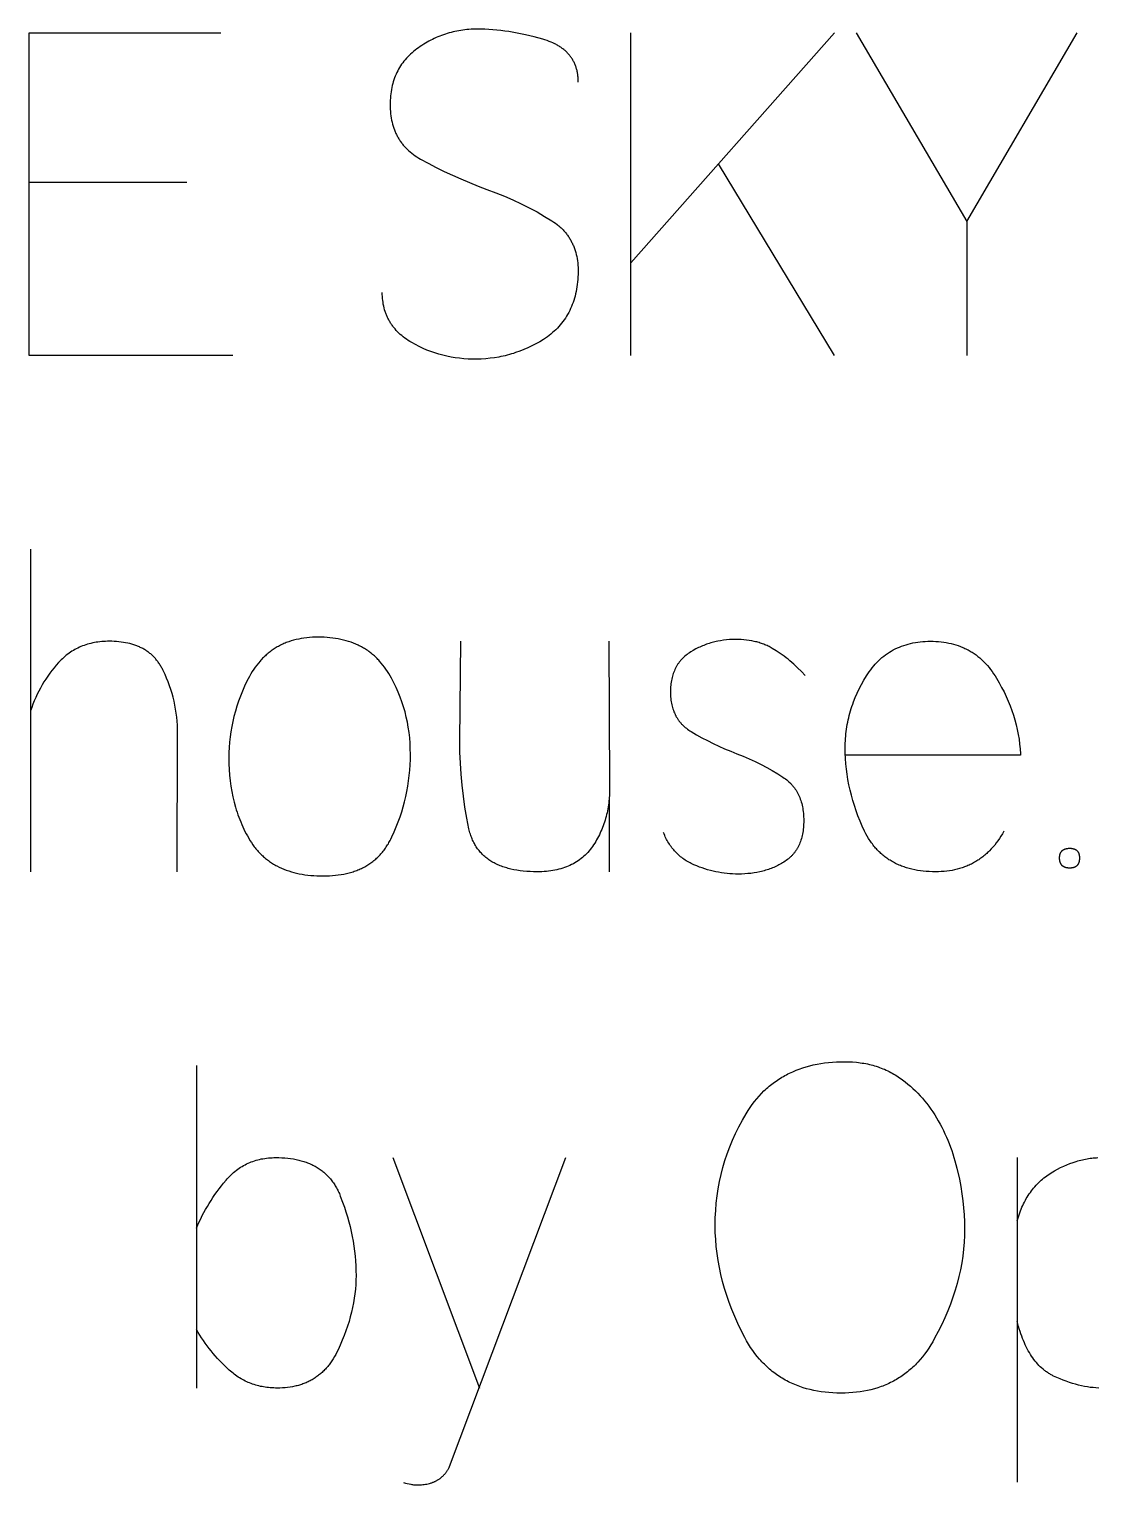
# Model space of a CAD drawing. Header units: millimetres. Extents: x -1220 to 1220, y -1270 to 3400.
# Drawn here: x -447.4 to -202.3, y 3066.5 to 3400.4 of the extents above; entities that cross this region are included whole.
import ezdxf

# ---------------------------------------------------------------- set-up
doc = ezdxf.new("R2010")
doc.units = ezdxf.units.MM
doc.layers.add('TC', color=220, linetype='CONTINUOUS', true_color=0xff00bb)

msp = doc.modelspace()

# ---------------------------------------------------------------- linework, layer by layer
at = {"layer": 'TC'}
for points in [[(-400.66, 3325.54), (-447.38, 3325.54), (-447.38, 3399.54), (-403.41, 3399.54)], [(-321.48, 3388.23), (-321.48, 3388.69), (-321.49, 3388.92), (-321.51, 3389.15), (-321.53, 3389.37), (-321.55, 3389.59), (-321.57, 3389.81), (-321.6, 3390.03), (-321.64, 3390.24), (-321.68, 3390.45), (-321.72, 3390.66), (-321.76, 3390.86), (-321.81, 3391.07), (-321.87, 3391.27), (-321.92, 3391.46), (-321.99, 3391.66), (-322.05, 3391.85), (-322.12, 3392.04), (-322.19, 3392.23), (-322.27, 3392.42), (-322.35, 3392.6), (-322.44, 3392.78), (-322.53, 3392.96), (-322.62, 3393.13), (-322.72, 3393.3), (-322.82, 3393.47), (-322.93, 3393.64), (-323.03, 3393.81), (-323.15, 3393.97), (-323.27, 3394.13), (-323.39, 3394.29), (-323.51, 3394.44), (-323.64, 3394.59), (-323.77, 3394.74), (-323.91, 3394.89), (-324.05, 3395.04), (-324.2, 3395.18), (-324.35, 3395.32), (-324.5, 3395.45), (-324.66, 3395.59), (-324.82, 3395.72), (-324.98, 3395.85), (-325.15, 3395.98), (-325.32, 3396.1), (-325.5, 3396.22), (-325.68, 3396.34), (-325.87, 3396.46), (-326.06, 3396.58), (-326.25, 3396.69), (-326.45, 3396.8), (-326.65, 3396.9), (-326.85, 3397.01), (-327.27, 3397.21), (-327.71, 3397.4), (-328.16, 3397.58), (-328.63, 3397.75), (-329.12, 3397.91), (-329.62, 3398.06), (-331.61, 3398.61), (-333.57, 3399.08), (-335.49, 3399.48), (-337.39, 3399.81), (-338.32, 3399.94), (-339.25, 3400.06), (-340.16, 3400.16), (-341.07, 3400.24), (-341.97, 3400.31), (-342.87, 3400.35), (-343.75, 3400.38), (-344.63, 3400.39), (-345.11, 3400.38), (-345.59, 3400.37), (-346.06, 3400.35), (-346.53, 3400.32), (-347, 3400.28), (-347.47, 3400.23), (-347.93, 3400.17), (-348.39, 3400.1), (-348.84, 3400.03), (-349.3, 3399.94), (-349.75, 3399.85), (-350.19, 3399.75), (-350.64, 3399.64), (-351.08, 3399.52), (-351.51, 3399.39), (-351.95, 3399.25), (-352.38, 3399.1), (-352.81, 3398.95), (-353.23, 3398.78), (-353.66, 3398.61), (-354.07, 3398.43), (-354.49, 3398.24), (-354.9, 3398.04), (-355.31, 3397.83), (-355.72, 3397.61), (-356.12, 3397.39), (-356.52, 3397.15), (-356.92, 3396.91), (-357.31, 3396.65), (-357.7, 3396.39), (-358.09, 3396.12), (-358.48, 3395.84), (-358.85, 3395.56), (-359.22, 3395.27), (-359.57, 3394.97), (-359.91, 3394.67), (-360.24, 3394.36), (-360.56, 3394.04), (-360.87, 3393.71), (-361.16, 3393.38), (-361.44, 3393.03), (-361.71, 3392.68), (-361.97, 3392.33), (-362.21, 3391.96), (-362.45, 3391.59), (-362.67, 3391.21), (-362.88, 3390.82), (-363.08, 3390.42), (-363.26, 3390.02), (-363.43, 3389.61), (-363.6, 3389.19), (-363.75, 3388.76), (-363.88, 3388.33), (-364.01, 3387.89), (-364.12, 3387.44), (-364.22, 3386.98), (-364.31, 3386.52), (-364.39, 3386.04), (-364.46, 3385.56), (-364.51, 3385.08), (-364.55, 3384.58), (-364.58, 3384.08), (-364.6, 3383.57), (-364.61, 3383.05), (-364.6, 3382.52), (-364.58, 3382), (-364.55, 3381.49), (-364.5, 3380.98), (-364.44, 3380.49), (-364.36, 3380), (-364.27, 3379.53), (-364.17, 3379.06), (-364.06, 3378.6), (-363.93, 3378.15), (-363.78, 3377.71), (-363.63, 3377.28), (-363.54, 3377.07), (-363.46, 3376.86), (-363.37, 3376.65), (-363.27, 3376.45), (-363.18, 3376.25), (-363.08, 3376.04), (-362.97, 3375.85), (-362.86, 3375.65), (-362.75, 3375.46), (-362.64, 3375.26), (-362.52, 3375.08), (-362.4, 3374.89), (-362.28, 3374.7), (-362.15, 3374.52), (-362.02, 3374.34), (-361.88, 3374.16), (-361.74, 3373.99), (-361.6, 3373.81), (-361.46, 3373.64), (-361.31, 3373.47), (-361.16, 3373.31), (-361, 3373.14), (-360.85, 3372.98), (-360.68, 3372.82), (-360.35, 3372.51), (-360, 3372.21), (-359.64, 3371.91), (-359.27, 3371.63), (-358.88, 3371.35), (-358.48, 3371.08), (-358.06, 3370.82), (-357.63, 3370.58), (-355.87, 3369.61), (-354.06, 3368.67), (-352.22, 3367.76), (-350.34, 3366.88), (-348.41, 3366.02), (-346.45, 3365.18), (-344.45, 3364.38), (-342.41, 3363.6), (-340.37, 3362.84), (-338.38, 3362.04), (-336.45, 3361.2), (-334.56, 3360.32), (-332.72, 3359.4), (-330.93, 3358.45), (-329.19, 3357.45), (-327.5, 3356.41), (-327.09, 3356.14), (-326.7, 3355.86), (-326.32, 3355.57), (-326.13, 3355.43), (-325.95, 3355.28), (-325.78, 3355.12), (-325.6, 3354.97), (-325.43, 3354.81), (-325.27, 3354.65), (-325.1, 3354.49), (-324.94, 3354.32), (-324.79, 3354.16), (-324.63, 3353.99), (-324.49, 3353.81), (-324.34, 3353.64), (-324.2, 3353.46), (-324.06, 3353.28), (-323.93, 3353.1), (-323.8, 3352.92), (-323.67, 3352.73), (-323.55, 3352.54), (-323.43, 3352.35), (-323.31, 3352.15), (-323.2, 3351.96), (-323.09, 3351.76), (-322.99, 3351.56), (-322.88, 3351.35), (-322.79, 3351.15), (-322.69, 3350.94), (-322.6, 3350.73), (-322.51, 3350.52), (-322.43, 3350.3), (-322.35, 3350.08), (-322.28, 3349.86), (-322.2, 3349.64), (-322.13, 3349.41), (-322.07, 3349.18), (-321.95, 3348.72), (-321.84, 3348.25), (-321.75, 3347.76), (-321.67, 3347.27), (-321.61, 3346.77), (-321.57, 3346.26), (-321.53, 3345.74), (-321.51, 3345.21), (-321.51, 3344.67), (-321.52, 3344.11), (-321.54, 3343.55), (-321.58, 3342.98), (-321.63, 3342.41), (-321.7, 3341.85), (-321.78, 3341.3), (-321.87, 3340.76), (-321.97, 3340.22), (-322.08, 3339.7), (-322.21, 3339.18), (-322.35, 3338.68), (-322.5, 3338.18), (-322.66, 3337.69), (-322.84, 3337.21), (-323.03, 3336.74), (-323.23, 3336.28), (-323.44, 3335.83), (-323.67, 3335.38), (-323.91, 3334.95), (-324.16, 3334.53), (-324.42, 3334.11), (-324.7, 3333.7), (-324.99, 3333.31), (-325.29, 3332.92), (-325.6, 3332.54), (-325.92, 3332.17), (-326.26, 3331.81), (-326.61, 3331.45), (-326.97, 3331.11), (-327.35, 3330.78), (-327.73, 3330.45), (-328.13, 3330.13), (-328.54, 3329.83), (-328.97, 3329.53), (-329.41, 3329.24), (-330.3, 3328.7), (-331.19, 3328.2), (-332.1, 3327.73), (-333.02, 3327.29), (-333.95, 3326.89), (-334.88, 3326.52), (-335.83, 3326.19), (-336.3, 3326.03), (-336.78, 3325.89), (-337.26, 3325.75), (-337.74, 3325.62), (-338.23, 3325.5), (-338.71, 3325.38), (-339.2, 3325.28), (-339.69, 3325.19), (-340.68, 3325.02), (-341.68, 3324.89), (-342.69, 3324.79), (-343.71, 3324.73), (-344.73, 3324.7), (-345.75, 3324.7), (-346.75, 3324.73), (-347.74, 3324.8), (-348.72, 3324.89), (-349.69, 3325.02), (-350.65, 3325.18), (-351.59, 3325.37), (-352.53, 3325.59), (-353.46, 3325.85), (-354.37, 3326.13), (-355.28, 3326.45), (-356.17, 3326.8), (-357.05, 3327.18), (-357.93, 3327.59), (-358.79, 3328.03), (-359.64, 3328.5), (-360.06, 3328.75), (-360.46, 3329.01), (-360.85, 3329.27), (-361.23, 3329.54), (-361.59, 3329.81), (-361.94, 3330.1), (-362.28, 3330.39), (-362.6, 3330.69), (-362.91, 3330.99), (-363.21, 3331.31), (-363.49, 3331.63), (-363.76, 3331.96), (-363.89, 3332.12), (-364.02, 3332.29), (-364.14, 3332.46), (-364.26, 3332.63), (-364.38, 3332.81), (-364.5, 3332.98), (-364.61, 3333.16), (-364.71, 3333.34), (-364.82, 3333.52), (-364.92, 3333.7), (-365.02, 3333.89), (-365.11, 3334.07), (-365.2, 3334.26), (-365.29, 3334.45), (-365.37, 3334.64), (-365.45, 3334.84), (-365.53, 3335.03), (-365.61, 3335.23), (-365.68, 3335.43), (-365.74, 3335.63), (-365.87, 3336.04), (-365.98, 3336.45), (-366.08, 3336.87), (-366.17, 3337.3), (-366.24, 3337.74), (-366.3, 3338.18), (-366.35, 3338.63), (-366.38, 3339.09), (-366.4, 3339.55), (-366.41, 3340.02)], [(-309.43, 3346.79), (-262.7, 3399.54)], [(-309.43, 3325.54), (-309.43, 3399.54)], [(-257.73, 3399.54), (-232.36, 3356.3), (-207.09, 3399.54)], [(-262.7, 3325.54), (-289.34, 3369.52)], [(-411.23, 3365.18), (-447.38, 3365.18)], [(-232.36, 3356.3), (-232.36, 3325.54)], [(-447.07, 3281.14), (-447.07, 3207.14)], [(-413.45, 3207.14), (-413.34, 3238.86), (-413.36, 3239.8), (-413.39, 3240.75), (-413.46, 3241.68), (-413.55, 3242.61), (-413.66, 3243.53), (-413.8, 3244.45), (-413.97, 3245.35), (-414.16, 3246.26), (-414.38, 3247.15), (-414.62, 3248.04), (-414.89, 3248.92), (-415.19, 3249.8), (-415.51, 3250.67), (-415.85, 3251.53), (-416.22, 3252.38), (-416.72, 3253.44), (-416.82, 3253.65), (-416.93, 3253.85), (-417.04, 3254.05), (-417.15, 3254.25), (-417.27, 3254.44), (-417.39, 3254.63), (-417.51, 3254.82), (-417.63, 3255), (-417.76, 3255.18), (-417.89, 3255.36), (-418.02, 3255.53), (-418.16, 3255.7), (-418.3, 3255.87), (-418.44, 3256.03), (-418.58, 3256.19), (-418.73, 3256.35), (-418.88, 3256.5), (-419.03, 3256.65), (-419.19, 3256.8), (-419.35, 3256.94), (-419.51, 3257.09), (-419.68, 3257.22), (-419.85, 3257.36), (-420.02, 3257.49), (-420.19, 3257.61), (-420.37, 3257.74), (-420.55, 3257.86), (-420.73, 3257.98), (-420.92, 3258.09), (-421.11, 3258.2), (-421.3, 3258.31), (-421.49, 3258.41), (-421.69, 3258.51), (-421.89, 3258.61), (-422.09, 3258.7), (-422.3, 3258.79), (-422.51, 3258.88), (-422.72, 3258.97), (-422.94, 3259.05), (-423.16, 3259.13), (-423.38, 3259.2), (-423.83, 3259.34), (-424.29, 3259.46), (-424.77, 3259.58), (-425.25, 3259.68), (-425.75, 3259.76), (-426.26, 3259.83), (-426.78, 3259.89), (-427.32, 3259.94), (-427.86, 3259.97), (-428.42, 3259.99), (-428.99, 3260), (-429.43, 3259.99), (-429.88, 3259.98), (-430.31, 3259.96), (-430.74, 3259.92), (-431.17, 3259.88), (-431.59, 3259.83), (-432, 3259.77), (-432.41, 3259.69), (-432.81, 3259.61), (-433.21, 3259.52), (-433.61, 3259.42), (-433.99, 3259.32), (-434.38, 3259.2), (-434.75, 3259.07), (-435.12, 3258.93), (-435.49, 3258.78), (-435.85, 3258.63), (-436.21, 3258.46), (-436.56, 3258.28), (-436.9, 3258.1), (-437.24, 3257.9), (-437.57, 3257.7), (-437.9, 3257.49), (-438.22, 3257.26), (-438.54, 3257.03), (-438.86, 3256.79), (-439.16, 3256.54), (-439.46, 3256.28), (-439.76, 3256.01), (-440.05, 3255.72), (-440.34, 3255.44), (-440.62, 3255.14), (-441.15, 3254.54), (-441.67, 3253.92), (-442.16, 3253.3), (-442.65, 3252.66), (-443.11, 3252.01), (-443.56, 3251.35), (-443.98, 3250.67), (-444.4, 3249.98), (-444.79, 3249.28), (-445.17, 3248.57), (-445.53, 3247.85), (-445.87, 3247.11), (-446.19, 3246.36), (-446.5, 3245.6), (-446.79, 3244.82), (-447.07, 3244.04)], [(-314.5, 3260), (-314.29, 3226.8), (-314.29, 3225.82), (-314.33, 3224.85), (-314.39, 3223.9), (-314.44, 3223.43), (-314.49, 3222.97), (-314.55, 3222.5), (-314.62, 3222.05), (-314.7, 3221.59), (-314.79, 3221.14), (-314.88, 3220.69), (-314.98, 3220.25), (-315.09, 3219.81), (-315.21, 3219.38), (-315.34, 3218.95), (-315.47, 3218.52), (-315.62, 3218.1), (-315.77, 3217.68), (-315.92, 3217.26), (-316.09, 3216.85), (-316.27, 3216.44), (-316.45, 3216.04), (-316.64, 3215.64), (-316.84, 3215.25), (-317.04, 3214.86), (-317.26, 3214.47), (-317.48, 3214.08), (-317.71, 3213.7), (-317.95, 3213.33), (-318.2, 3212.96), (-318.46, 3212.6), (-318.72, 3212.25), (-318.99, 3211.92), (-319.28, 3211.59), (-319.57, 3211.28), (-319.87, 3210.98), (-320.18, 3210.69), (-320.5, 3210.41), (-320.83, 3210.15), (-321.16, 3209.89), (-321.51, 3209.65), (-321.87, 3209.41), (-322.23, 3209.19), (-322.6, 3208.98), (-322.99, 3208.78), (-323.38, 3208.6), (-323.78, 3208.42), (-324.19, 3208.25), (-324.61, 3208.1), (-325.04, 3207.96), (-325.48, 3207.83), (-325.92, 3207.71), (-326.38, 3207.6), (-326.84, 3207.51), (-327.32, 3207.42), (-327.8, 3207.35), (-328.29, 3207.28), (-328.79, 3207.23), (-329.3, 3207.19), (-329.82, 3207.16), (-330.35, 3207.15), (-330.89, 3207.14), (-331.71, 3207.15), (-332.52, 3207.18), (-333.3, 3207.23), (-334.07, 3207.3), (-334.81, 3207.38), (-335.53, 3207.49), (-336.22, 3207.61), (-336.9, 3207.76), (-337.23, 3207.84), (-337.55, 3207.92), (-337.87, 3208.01), (-338.18, 3208.1), (-338.49, 3208.2), (-338.79, 3208.3), (-339.09, 3208.41), (-339.38, 3208.52), (-339.66, 3208.64), (-339.94, 3208.76), (-340.22, 3208.89), (-340.49, 3209.02), (-340.75, 3209.16), (-341.01, 3209.3), (-341.26, 3209.45), (-341.51, 3209.6), (-341.75, 3209.76), (-341.99, 3209.92), (-342.22, 3210.08), (-342.44, 3210.25), (-342.66, 3210.43), (-342.88, 3210.61), (-343.09, 3210.79), (-343.29, 3210.98), (-343.49, 3211.18), (-343.68, 3211.38), (-343.87, 3211.58), (-344.05, 3211.79), (-344.23, 3212), (-344.4, 3212.22), (-344.56, 3212.44), (-344.72, 3212.67), (-344.87, 3212.9), (-345.02, 3213.14), (-345.17, 3213.38), (-345.3, 3213.63), (-345.44, 3213.88), (-345.56, 3214.14), (-345.69, 3214.4), (-345.8, 3214.67), (-345.91, 3214.94), (-346.02, 3215.22), (-346.12, 3215.5), (-346.21, 3215.78), (-346.3, 3216.07), (-346.38, 3216.37), (-346.46, 3216.67), (-346.53, 3216.97), (-347.03, 3219.46), (-347.46, 3221.96), (-347.82, 3224.47), (-348.12, 3226.99), (-348.35, 3229.52), (-348.51, 3232.06), (-348.61, 3234.61), (-348.65, 3237.16), (-348.43, 3260)], [(-269.47, 3252.18), (-270.32, 3253.08), (-271.18, 3253.93), (-272.05, 3254.74), (-272.49, 3255.13), (-272.93, 3255.51), (-273.37, 3255.87), (-273.82, 3256.22), (-274.27, 3256.56), (-274.72, 3256.89), (-275.17, 3257.21), (-275.63, 3257.52), (-276.09, 3257.81), (-277, 3258.38), (-277.24, 3258.51), (-277.47, 3258.64), (-277.71, 3258.77), (-277.96, 3258.89), (-278.2, 3259), (-278.45, 3259.11), (-278.7, 3259.22), (-278.96, 3259.32), (-279.22, 3259.42), (-279.48, 3259.51), (-279.75, 3259.6), (-280.02, 3259.69), (-280.29, 3259.77), (-280.57, 3259.84), (-280.84, 3259.91), (-281.13, 3259.98), (-281.7, 3260.09), (-282.29, 3260.19), (-282.89, 3260.28), (-283.51, 3260.34), (-284.13, 3260.39), (-284.77, 3260.41), (-285.43, 3260.42), (-286.12, 3260.41), (-286.81, 3260.38), (-287.5, 3260.32), (-288.17, 3260.24), (-288.84, 3260.14), (-289.5, 3260.02), (-289.82, 3259.95), (-290.15, 3259.88), (-290.47, 3259.79), (-290.79, 3259.71), (-291.11, 3259.62), (-291.43, 3259.52), (-291.75, 3259.42), (-292.06, 3259.31), (-292.37, 3259.19), (-292.68, 3259.07), (-292.99, 3258.95), (-293.3, 3258.82), (-293.6, 3258.68), (-293.9, 3258.54), (-294.5, 3258.24), (-295.1, 3257.91), (-295.68, 3257.57), (-295.97, 3257.39), (-296.25, 3257.2), (-296.51, 3257), (-296.77, 3256.8), (-297.02, 3256.59), (-297.26, 3256.37), (-297.49, 3256.15), (-297.61, 3256.04), (-297.72, 3255.92), (-297.83, 3255.8), (-297.93, 3255.69), (-298.03, 3255.57), (-298.14, 3255.44), (-298.23, 3255.32), (-298.33, 3255.19), (-298.42, 3255.07), (-298.52, 3254.94), (-298.61, 3254.81), (-298.69, 3254.67), (-298.78, 3254.54), (-298.86, 3254.4), (-298.94, 3254.26), (-299.02, 3254.12), (-299.1, 3253.98), (-299.17, 3253.84), (-299.31, 3253.55), (-299.44, 3253.25), (-299.57, 3252.95), (-299.68, 3252.64), (-299.78, 3252.32), (-299.88, 3251.99), (-299.97, 3251.66), (-300.04, 3251.32), (-300.11, 3250.98), (-300.17, 3250.63), (-300.22, 3250.27), (-300.26, 3249.9), (-300.29, 3249.53), (-300.32, 3249.15), (-300.33, 3248.76), (-300.33, 3248.37), (-300.33, 3247.98), (-300.32, 3247.6), (-300.29, 3247.23), (-300.26, 3246.86), (-300.22, 3246.5), (-300.17, 3246.15), (-300.11, 3245.8), (-300.04, 3245.46), (-299.96, 3245.13), (-299.87, 3244.8), (-299.77, 3244.48), (-299.66, 3244.17), (-299.55, 3243.86), (-299.42, 3243.56), (-299.29, 3243.27), (-299.22, 3243.12), (-299.14, 3242.98), (-299.07, 3242.84), (-298.99, 3242.7), (-298.91, 3242.56), (-298.83, 3242.42), (-298.74, 3242.29), (-298.66, 3242.16), (-298.57, 3242.02), (-298.48, 3241.9), (-298.38, 3241.77), (-298.29, 3241.64), (-298.19, 3241.52), (-298.09, 3241.39), (-297.98, 3241.27), (-297.88, 3241.15), (-297.77, 3241.03), (-297.66, 3240.92), (-297.43, 3240.69), (-297.19, 3240.47), (-296.95, 3240.25), (-296.69, 3240.05), (-296.43, 3239.84), (-296.15, 3239.65), (-295.87, 3239.46), (-295.58, 3239.28), (-294.37, 3238.58), (-293.14, 3237.89), (-291.88, 3237.23), (-290.58, 3236.58), (-289.26, 3235.96), (-287.91, 3235.35), (-286.52, 3234.77), (-285.11, 3234.2), (-283.67, 3233.63), (-282.27, 3233.04), (-280.9, 3232.41), (-279.56, 3231.75), (-278.26, 3231.06), (-276.98, 3230.34), (-275.75, 3229.59), (-274.54, 3228.81), (-274.25, 3228.62), (-273.96, 3228.42), (-273.69, 3228.2), (-273.42, 3227.99), (-273.17, 3227.76), (-272.92, 3227.53), (-272.8, 3227.41), (-272.69, 3227.29), (-272.57, 3227.17), (-272.46, 3227.04), (-272.35, 3226.92), (-272.24, 3226.79), (-272.13, 3226.66), (-272.03, 3226.53), (-271.93, 3226.39), (-271.83, 3226.26), (-271.73, 3226.12), (-271.64, 3225.98), (-271.55, 3225.84), (-271.46, 3225.69), (-271.29, 3225.4), (-271.13, 3225.1), (-270.97, 3224.8), (-270.83, 3224.48), (-270.69, 3224.16), (-270.57, 3223.83), (-270.45, 3223.49), (-270.34, 3223.15), (-270.25, 3222.8), (-270.16, 3222.44), (-270.08, 3222.07), (-270.01, 3221.7), (-269.95, 3221.32), (-269.9, 3220.93), (-269.86, 3220.53), (-269.82, 3220.13), (-269.8, 3219.72), (-269.79, 3219.3), (-269.78, 3218.88), (-269.79, 3218.46), (-269.8, 3218.06), (-269.82, 3217.66), (-269.85, 3217.27), (-269.89, 3216.89), (-269.94, 3216.51), (-270, 3216.14), (-270.07, 3215.78), (-270.14, 3215.43), (-270.23, 3215.09), (-270.32, 3214.75), (-270.42, 3214.42), (-270.53, 3214.09), (-270.65, 3213.78), (-270.78, 3213.47), (-270.92, 3213.17), (-271.07, 3212.87), (-271.22, 3212.59), (-271.3, 3212.45), (-271.39, 3212.31), (-271.47, 3212.17), (-271.56, 3212.04), (-271.65, 3211.9), (-271.74, 3211.77), (-271.83, 3211.64), (-271.93, 3211.52), (-272.03, 3211.39), (-272.13, 3211.27), (-272.23, 3211.15), (-272.34, 3211.03), (-272.45, 3210.91), (-272.56, 3210.79), (-272.67, 3210.68), (-272.78, 3210.57), (-272.9, 3210.46), (-273.02, 3210.35), (-273.14, 3210.24), (-273.26, 3210.13), (-273.39, 3210.03), (-273.52, 3209.93), (-273.78, 3209.73), (-274.05, 3209.54), (-274.33, 3209.36), (-274.61, 3209.19), (-274.89, 3209.03), (-275.17, 3208.87), (-275.46, 3208.72), (-275.75, 3208.57), (-276.05, 3208.43), (-276.35, 3208.29), (-276.65, 3208.16), (-276.95, 3208.03), (-277.26, 3207.91), (-277.57, 3207.8), (-277.88, 3207.69), (-278.2, 3207.58), (-278.52, 3207.48), (-278.84, 3207.39), (-279.16, 3207.3), (-279.49, 3207.22), (-279.82, 3207.14), (-280.5, 3207), (-281.18, 3206.88), (-281.88, 3206.78), (-282.59, 3206.71), (-283.31, 3206.66), (-284.05, 3206.62), (-284.79, 3206.61), (-285.44, 3206.62), (-286.09, 3206.65), (-286.73, 3206.69), (-287.37, 3206.75), (-288.01, 3206.82), (-288.65, 3206.91), (-289.29, 3207.02), (-289.92, 3207.14), (-290.55, 3207.28), (-291.19, 3207.44), (-291.82, 3207.61), (-292.44, 3207.8), (-293.07, 3208.01), (-293.7, 3208.23), (-294.32, 3208.47), (-294.94, 3208.73), (-295.25, 3208.87), (-295.55, 3209.02), (-295.85, 3209.17), (-296.14, 3209.33), (-296.42, 3209.49), (-296.7, 3209.66), (-296.97, 3209.84), (-297.24, 3210.02), (-297.5, 3210.21), (-297.76, 3210.4), (-298.01, 3210.6), (-298.25, 3210.81), (-298.49, 3211.02), (-298.72, 3211.24), (-298.95, 3211.46), (-299.17, 3211.69), (-299.39, 3211.92), (-299.6, 3212.16), (-299.8, 3212.41), (-300, 3212.66), (-300.19, 3212.92), (-300.38, 3213.18), (-300.56, 3213.45), (-300.73, 3213.72), (-300.9, 3214), (-301.06, 3214.29), (-301.22, 3214.58), (-301.37, 3214.88), (-301.52, 3215.18), (-301.66, 3215.49), (-301.79, 3215.81), (-301.92, 3216.13)], [(-223.9, 3216.44), (-224.22, 3215.87), (-224.56, 3215.32), (-224.9, 3214.78), (-225.26, 3214.26), (-225.62, 3213.76), (-226, 3213.28), (-226.39, 3212.82), (-226.78, 3212.37), (-227.19, 3211.95), (-227.4, 3211.74), (-227.61, 3211.54), (-227.82, 3211.34), (-228.04, 3211.15), (-228.26, 3210.96), (-228.48, 3210.78), (-228.71, 3210.6), (-228.93, 3210.42), (-229.16, 3210.25), (-229.39, 3210.09), (-229.63, 3209.92), (-229.87, 3209.77), (-230.11, 3209.62), (-230.35, 3209.47), (-230.6, 3209.32), (-230.85, 3209.19), (-231.1, 3209.05), (-231.35, 3208.92), (-231.61, 3208.8), (-231.87, 3208.68), (-232.13, 3208.56), (-232.39, 3208.45), (-232.66, 3208.34), (-232.93, 3208.24), (-233.2, 3208.14), (-233.48, 3208.05), (-233.76, 3207.96), (-234.04, 3207.88), (-234.61, 3207.72), (-235.19, 3207.59), (-235.78, 3207.47), (-236.38, 3207.37), (-236.99, 3207.29), (-237.61, 3207.22), (-238.25, 3207.18), (-238.89, 3207.15), (-239.55, 3207.14), (-240.27, 3207.15), (-240.99, 3207.18), (-241.69, 3207.22), (-242.37, 3207.29), (-243.04, 3207.37), (-243.7, 3207.47), (-244.34, 3207.59), (-244.97, 3207.72), (-245.58, 3207.88), (-246.18, 3208.05), (-246.47, 3208.14), (-246.77, 3208.24), (-247.05, 3208.34), (-247.34, 3208.45), (-247.62, 3208.56), (-247.9, 3208.68), (-248.17, 3208.8), (-248.44, 3208.92), (-248.71, 3209.05), (-248.97, 3209.19), (-249.23, 3209.32), (-249.49, 3209.47), (-249.74, 3209.62), (-249.99, 3209.77), (-250.23, 3209.92), (-250.47, 3210.09), (-250.71, 3210.25), (-250.95, 3210.42), (-251.18, 3210.6), (-251.41, 3210.78), (-251.63, 3210.96), (-251.85, 3211.15), (-252.07, 3211.34), (-252.29, 3211.54), (-252.5, 3211.74), (-252.7, 3211.95), (-252.91, 3212.16), (-253.11, 3212.37), (-253.3, 3212.59), (-253.5, 3212.82), (-253.68, 3213.05), (-253.87, 3213.28), (-254.05, 3213.52), (-254.23, 3213.76), (-254.41, 3214.01), (-254.58, 3214.26), (-254.75, 3214.52), (-254.91, 3214.78), (-255.23, 3215.32), (-255.54, 3215.87), (-255.83, 3216.44), (-256.37, 3217.61), (-256.87, 3218.78), (-257.34, 3219.95), (-257.77, 3221.13), (-258.17, 3222.31), (-258.53, 3223.5), (-258.86, 3224.69), (-259.16, 3225.88), (-259.42, 3227.08), (-259.64, 3228.28), (-259.83, 3229.49), (-259.99, 3230.7), (-260.11, 3231.91), (-260.2, 3233.13), (-260.25, 3234.35), (-260.27, 3235.58), (-260.26, 3236.12), (-260.25, 3236.66), (-260.23, 3237.2), (-260.19, 3237.73), (-260.15, 3238.27), (-260.1, 3238.8), (-260.04, 3239.33), (-259.96, 3239.86), (-259.88, 3240.39), (-259.79, 3240.91), (-259.69, 3241.44), (-259.58, 3241.96), (-259.47, 3242.48), (-259.34, 3243), (-259.2, 3243.52), (-259.05, 3244.04), (-258.9, 3244.55), (-258.73, 3245.06), (-258.55, 3245.57), (-258.37, 3246.08), (-257.97, 3247.1), (-257.53, 3248.11), (-257.06, 3249.11), (-256.55, 3250.1), (-255.99, 3251.09), (-255.41, 3252.07), (-255.09, 3252.56), (-254.77, 3253.03), (-254.43, 3253.49), (-254.09, 3253.93), (-253.74, 3254.35), (-253.37, 3254.76), (-253, 3255.16), (-252.62, 3255.54), (-252.23, 3255.9), (-251.84, 3256.25), (-251.43, 3256.58), (-251.01, 3256.9), (-250.58, 3257.2), (-250.15, 3257.49), (-249.7, 3257.76), (-249.25, 3258.02), (-248.78, 3258.26), (-248.31, 3258.48), (-247.83, 3258.69), (-247.34, 3258.88), (-246.84, 3259.06), (-246.33, 3259.22), (-245.81, 3259.37), (-245.28, 3259.5), (-244.74, 3259.62), (-244.19, 3259.72), (-243.63, 3259.81), (-243.07, 3259.87), (-242.49, 3259.93), (-241.91, 3259.97), (-241.31, 3259.99), (-240.71, 3260), (-240.08, 3259.99), (-239.46, 3259.97), (-238.85, 3259.92), (-238.25, 3259.87), (-237.67, 3259.79), (-237.09, 3259.7), (-236.52, 3259.59), (-235.96, 3259.47), (-235.41, 3259.33), (-234.87, 3259.17), (-234.35, 3259), (-233.83, 3258.81), (-233.32, 3258.6), (-233.07, 3258.49), (-232.82, 3258.38), (-232.58, 3258.26), (-232.33, 3258.14), (-232.09, 3258.01), (-231.86, 3257.88), (-231.62, 3257.75), (-231.39, 3257.61), (-231.16, 3257.47), (-230.93, 3257.32), (-230.71, 3257.17), (-230.49, 3257.02), (-230.27, 3256.86), (-230.05, 3256.7), (-229.83, 3256.53), (-229.62, 3256.36), (-229.41, 3256.18), (-229.21, 3256), (-228.8, 3255.63), (-228.4, 3255.24), (-228.02, 3254.84), (-227.64, 3254.42), (-227.27, 3253.98), (-226.92, 3253.52), (-226.57, 3253.05), (-226.24, 3252.57), (-225.91, 3252.06), (-225.59, 3251.54), (-224.98, 3250.5), (-224.4, 3249.44), (-223.85, 3248.39), (-223.35, 3247.33), (-222.88, 3246.26), (-222.44, 3245.19), (-222.04, 3244.11), (-221.68, 3243.03), (-221.36, 3241.95), (-221.07, 3240.85), (-220.82, 3239.76), (-220.6, 3238.66), (-220.42, 3237.55), (-220.28, 3236.44), (-220.17, 3235.33), (-220.1, 3234.2), (-220.1, 3233.89), (-260.37, 3233.89)], [(-314.39, 3224.16), (-314.39, 3207.14)], [(-409.01, 3162.74), (-409.01, 3088.74)], [(-409.01, 3125.42), (-408.7, 3126.15), (-408.37, 3126.87), (-408.03, 3127.58), (-407.67, 3128.29), (-407.3, 3129), (-406.92, 3129.7), (-406.52, 3130.39), (-406.1, 3131.08), (-405.67, 3131.76), (-405.23, 3132.44), (-404.77, 3133.12), (-404.29, 3133.79), (-403.8, 3134.45), (-403.3, 3135.11), (-402.78, 3135.77), (-402.24, 3136.42), (-401.96, 3136.74), (-401.68, 3137.05), (-401.39, 3137.34), (-401.09, 3137.63), (-400.79, 3137.91), (-400.49, 3138.18), (-400.18, 3138.44), (-399.86, 3138.69), (-399.54, 3138.92), (-399.22, 3139.15), (-398.89, 3139.37), (-398.56, 3139.58), (-398.22, 3139.77), (-397.87, 3139.96), (-397.52, 3140.14), (-397.17, 3140.3), (-396.81, 3140.46), (-396.44, 3140.61), (-396.08, 3140.74), (-395.7, 3140.87), (-395.32, 3140.99), (-394.94, 3141.09), (-394.55, 3141.19), (-394.16, 3141.28), (-393.76, 3141.35), (-393.35, 3141.42), (-392.94, 3141.47), (-392.53, 3141.52), (-392.11, 3141.55), (-391.69, 3141.58), (-391.26, 3141.59), (-390.83, 3141.6), (-390.11, 3141.59), (-389.42, 3141.56), (-388.74, 3141.52), (-388.07, 3141.46), (-387.42, 3141.38), (-386.79, 3141.28), (-386.17, 3141.16), (-385.57, 3141.03), (-385.28, 3140.96), (-384.99, 3140.88), (-384.7, 3140.8), (-384.42, 3140.71), (-384.14, 3140.62), (-383.87, 3140.52), (-383.59, 3140.42), (-383.33, 3140.32), (-383.07, 3140.21), (-382.81, 3140.1), (-382.55, 3139.98), (-382.3, 3139.86), (-382.05, 3139.73), (-381.81, 3139.6), (-381.57, 3139.47), (-381.34, 3139.33), (-381.11, 3139.18), (-380.88, 3139.03), (-380.66, 3138.88), (-380.44, 3138.72), (-380.22, 3138.56), (-380.01, 3138.39), (-379.8, 3138.22), (-379.6, 3138.05), (-379.4, 3137.87), (-379.21, 3137.68), (-379.02, 3137.49), (-378.83, 3137.3), (-378.65, 3137.1), (-378.47, 3136.9), (-378.29, 3136.7), (-378.12, 3136.48), (-377.95, 3136.27), (-377.79, 3136.05), (-377.63, 3135.83), (-377.47, 3135.6), (-377.32, 3135.36), (-377.18, 3135.13), (-377.03, 3134.88), (-376.89, 3134.64), (-376.76, 3134.39), (-376.63, 3134.13), (-376.5, 3133.87), (-376.37, 3133.61), (-376.25, 3133.34), (-376.14, 3133.07), (-376.03, 3132.79), (-375.5, 3131.38), (-375.1, 3130.26), (-374.73, 3129.14), (-374.39, 3128.01), (-374.08, 3126.89), (-373.79, 3125.77), (-373.53, 3124.64), (-373.3, 3123.52), (-373.1, 3122.4), (-372.92, 3121.28), (-372.77, 3120.15), (-372.65, 3119.03), (-372.55, 3117.91), (-372.49, 3116.78), (-372.44, 3115.66), (-372.43, 3114.54), (-372.45, 3113.5), (-372.5, 3112.47), (-372.58, 3111.43), (-372.69, 3110.38), (-372.83, 3109.33), (-373.01, 3108.28), (-373.22, 3107.22), (-373.46, 3106.16), (-373.74, 3105.09), (-374.04, 3104.02), (-374.38, 3102.95), (-374.75, 3101.87), (-375.15, 3100.79), (-375.59, 3099.7), (-376.05, 3098.61), (-376.55, 3097.52), (-376.81, 3096.98), (-377.08, 3096.45), (-377.36, 3095.95), (-377.65, 3095.46), (-377.95, 3094.99), (-378.27, 3094.53), (-378.43, 3094.31), (-378.59, 3094.1), (-378.76, 3093.89), (-378.93, 3093.68), (-379.11, 3093.47), (-379.28, 3093.27), (-379.46, 3093.08), (-379.64, 3092.89), (-379.83, 3092.7), (-380.02, 3092.52), (-380.21, 3092.34), (-380.4, 3092.17), (-380.6, 3092), (-380.79, 3091.83), (-381, 3091.67), (-381.2, 3091.52), (-381.41, 3091.37), (-381.62, 3091.22), (-381.83, 3091.07), (-382.05, 3090.94), (-382.27, 3090.8), (-382.49, 3090.67), (-382.72, 3090.54), (-382.95, 3090.42), (-383.18, 3090.3), (-383.41, 3090.19), (-383.65, 3090.08), (-383.89, 3089.98), (-384.13, 3089.87), (-384.38, 3089.78), (-384.62, 3089.69), (-384.88, 3089.6), (-385.13, 3089.52), (-385.39, 3089.44), (-385.65, 3089.36), (-385.91, 3089.29), (-386.18, 3089.22), (-386.44, 3089.16), (-386.99, 3089.05), (-387.55, 3088.96), (-388.12, 3088.88), (-388.7, 3088.82), (-389.29, 3088.78), (-389.89, 3088.75), (-390.51, 3088.74), (-390.91, 3088.75), (-391.31, 3088.76), (-391.7, 3088.78), (-392.09, 3088.81), (-392.48, 3088.84), (-392.86, 3088.89), (-393.24, 3088.94), (-393.61, 3089), (-393.98, 3089.07), (-394.35, 3089.14), (-394.72, 3089.23), (-395.08, 3089.32), (-395.43, 3089.42), (-395.79, 3089.53), (-396.14, 3089.65), (-396.48, 3089.77), (-396.82, 3089.91), (-397.16, 3090.05), (-397.5, 3090.2), (-397.83, 3090.35), (-398.15, 3090.52), (-398.48, 3090.69), (-398.79, 3090.87), (-399.11, 3091.06), (-399.42, 3091.26), (-399.73, 3091.46), (-400.04, 3091.68), (-400.34, 3091.9), (-400.63, 3092.13), (-400.93, 3092.37), (-401.22, 3092.61), (-401.5, 3092.86), (-402.06, 3093.38), (-402.61, 3093.91), (-403.15, 3094.45), (-403.68, 3094.99), (-404.19, 3095.54), (-404.69, 3096.11), (-405.18, 3096.67), (-405.65, 3097.25), (-406.11, 3097.84), (-406.57, 3098.43), (-407, 3099.03), (-407.43, 3099.64), (-407.84, 3100.26), (-408.24, 3100.89), (-408.63, 3101.52), (-409.01, 3102.17)], [(-363.97, 3141.6), (-344.1, 3088.74)], [(-361.54, 3067.07), (-361.1, 3066.95), (-360.67, 3066.84), (-360.25, 3066.75), (-359.85, 3066.67), (-359.65, 3066.64), (-359.46, 3066.62), (-359.27, 3066.59), (-359.08, 3066.57), (-358.9, 3066.56), (-358.72, 3066.55), (-358.54, 3066.54), (-358.37, 3066.54), (-358.04, 3066.55), (-357.71, 3066.56), (-357.39, 3066.58), (-357.08, 3066.61), (-356.77, 3066.64), (-356.47, 3066.69), (-356.17, 3066.74), (-355.89, 3066.81), (-355.61, 3066.88), (-355.33, 3066.95), (-355.2, 3067), (-355.06, 3067.04), (-354.93, 3067.09), (-354.8, 3067.14), (-354.68, 3067.19), (-354.55, 3067.24), (-354.42, 3067.29), (-354.3, 3067.35), (-354.18, 3067.41), (-354.06, 3067.47), (-353.94, 3067.53), (-353.83, 3067.6), (-353.71, 3067.67), (-353.6, 3067.74), (-353.49, 3067.81), (-353.38, 3067.88), (-353.27, 3067.96), (-353.16, 3068.03), (-353.06, 3068.11), (-352.95, 3068.19), (-352.85, 3068.28), (-352.75, 3068.36), (-352.65, 3068.45), (-352.56, 3068.54), (-352.46, 3068.63), (-352.37, 3068.73), (-352.28, 3068.82), (-352.19, 3068.92), (-352.1, 3069.02), (-352.01, 3069.12), (-351.93, 3069.23), (-351.84, 3069.33), (-351.76, 3069.44), (-351.68, 3069.55), (-351.6, 3069.66), (-351.53, 3069.78), (-351.45, 3069.9), (-351.38, 3070.01), (-351.31, 3070.14), (-351.24, 3070.26), (-351.1, 3070.51), (-350.97, 3070.77), (-324.33, 3141.6)], [(-220.84, 3141.6), (-220.84, 3067.18)], [(-220.84, 3127.12), (-220.7, 3127.58), (-220.56, 3128.04), (-220.41, 3128.49), (-220.25, 3128.93), (-220.09, 3129.36), (-219.92, 3129.79), (-219.74, 3130.21), (-219.55, 3130.62), (-219.36, 3131.02), (-219.16, 3131.41), (-218.96, 3131.8), (-218.75, 3132.18), (-218.53, 3132.55), (-218.3, 3132.91), (-218.06, 3133.27), (-217.82, 3133.62), (-217.58, 3133.96), (-217.32, 3134.29), (-217.06, 3134.61), (-216.79, 3134.93), (-216.51, 3135.24), (-216.23, 3135.54), (-215.94, 3135.83), (-215.64, 3136.11), (-215.34, 3136.39), (-215.03, 3136.66), (-214.71, 3136.92), (-214.38, 3137.18), (-214.05, 3137.42), (-213.71, 3137.66), (-213.37, 3137.89), (-213.01, 3138.11), (-212.3, 3138.53), (-211.59, 3138.93), (-210.87, 3139.3), (-210.16, 3139.64), (-209.45, 3139.95), (-208.73, 3140.24), (-208.02, 3140.5), (-207.31, 3140.73), (-206.95, 3140.83), (-206.59, 3140.93), (-206.23, 3141.02), (-205.88, 3141.11), (-205.52, 3141.19), (-205.16, 3141.26), (-204.81, 3141.32), (-204.45, 3141.38), (-204.09, 3141.43), (-203.74, 3141.48), (-203.38, 3141.51), (-203.02, 3141.54), (-202.67, 3141.57), (-202.31, 3141.59)], [(-202.13, 3088.75), (-202.77, 3088.78), (-203.42, 3088.84), (-204.08, 3088.91), (-204.75, 3089.01), (-205.42, 3089.13), (-206.09, 3089.27), (-206.78, 3089.43), (-207.47, 3089.61), (-208.16, 3089.82), (-208.87, 3090.04), (-209.58, 3090.29), (-210.3, 3090.56), (-211.02, 3090.85), (-211.75, 3091.16), (-212.49, 3091.49), (-212.67, 3091.58), (-212.85, 3091.68), (-213.03, 3091.77), (-213.21, 3091.87), (-213.39, 3091.98), (-213.56, 3092.09), (-213.74, 3092.2), (-213.91, 3092.31), (-214.08, 3092.43), (-214.25, 3092.55), (-214.42, 3092.67), (-214.58, 3092.8), (-214.75, 3092.93), (-214.91, 3093.07), (-215.23, 3093.35), (-215.54, 3093.64), (-215.84, 3093.95), (-216.14, 3094.26), (-216.43, 3094.6), (-216.72, 3094.94), (-217, 3095.3), (-217.27, 3095.68), (-217.53, 3096.06), (-217.79, 3096.46), (-218.04, 3096.88), (-218.29, 3097.3), (-218.52, 3097.74), (-218.75, 3098.2), (-218.98, 3098.66), (-219.19, 3099.14), (-219.4, 3099.64), (-219.61, 3100.14), (-219.8, 3100.66), (-219.99, 3101.2), (-220.17, 3101.75), (-220.35, 3102.31), (-220.52, 3102.88), (-220.84, 3104.07)]]:
    msp.add_lwpolyline(points, dxfattribs=at)
for points in [[(-381.1, 3260.95), (-381.77, 3260.94), (-382.44, 3260.92), (-383.09, 3260.87), (-383.73, 3260.81), (-384.36, 3260.73), (-384.97, 3260.63), (-385.58, 3260.52), (-386.17, 3260.39), (-386.75, 3260.24), (-387.32, 3260.07), (-387.87, 3259.89), (-388.15, 3259.79), (-388.42, 3259.69), (-388.69, 3259.58), (-388.95, 3259.47), (-389.21, 3259.35), (-389.47, 3259.23), (-389.73, 3259.11), (-389.98, 3258.98), (-390.23, 3258.84), (-390.48, 3258.7), (-390.73, 3258.56), (-390.97, 3258.41), (-391.21, 3258.26), (-391.44, 3258.11), (-391.68, 3257.95), (-391.91, 3257.78), (-392.13, 3257.61), (-392.36, 3257.44), (-392.58, 3257.26), (-392.8, 3257.08), (-393.01, 3256.89), (-393.22, 3256.7), (-393.43, 3256.51), (-393.64, 3256.31), (-393.84, 3256.1), (-394.04, 3255.9), (-394.24, 3255.68), (-394.44, 3255.47), (-394.82, 3255.02), (-395.18, 3254.55), (-395.54, 3254.07), (-395.89, 3253.57), (-396.22, 3253.05), (-396.54, 3252.52), (-396.85, 3251.96), (-397.43, 3250.84), (-397.97, 3249.71), (-398.47, 3248.57), (-398.93, 3247.43), (-399.36, 3246.28), (-399.75, 3245.12), (-400.1, 3243.96), (-400.42, 3242.79), (-400.7, 3241.62), (-400.94, 3240.44), (-401.14, 3239.26), (-401.31, 3238.07), (-401.44, 3236.87), (-401.53, 3235.67), (-401.59, 3234.47), (-401.61, 3233.25), (-401.59, 3231.92), (-401.53, 3230.6), (-401.44, 3229.3), (-401.3, 3228.03), (-401.13, 3226.77), (-400.92, 3225.54), (-400.68, 3224.32), (-400.39, 3223.13), (-400.07, 3221.96), (-399.89, 3221.38), (-399.71, 3220.81), (-399.51, 3220.24), (-399.31, 3219.68), (-399.1, 3219.12), (-398.87, 3218.57), (-398.64, 3218.02), (-398.4, 3217.48), (-398.15, 3216.94), (-397.89, 3216.41), (-397.61, 3215.88), (-397.33, 3215.36), (-397.04, 3214.84), (-396.75, 3214.33), (-396.43, 3213.83), (-396.1, 3213.34), (-395.75, 3212.88), (-395.58, 3212.65), (-395.4, 3212.42), (-395.21, 3212.2), (-395.02, 3211.99), (-394.83, 3211.77), (-394.64, 3211.56), (-394.44, 3211.36), (-394.24, 3211.16), (-394.04, 3210.96), (-393.83, 3210.77), (-393.62, 3210.58), (-393.41, 3210.4), (-393.19, 3210.21), (-392.97, 3210.04), (-392.74, 3209.86), (-392.52, 3209.7), (-392.29, 3209.53), (-392.05, 3209.37), (-391.82, 3209.21), (-391.57, 3209.06), (-391.33, 3208.91), (-391.08, 3208.77), (-390.83, 3208.62), (-390.58, 3208.49), (-390.06, 3208.23), (-389.53, 3207.98), (-388.98, 3207.75), (-388.42, 3207.53), (-387.85, 3207.33), (-387.26, 3207.15), (-386.67, 3206.99), (-386.05, 3206.83), (-385.43, 3206.7), (-384.79, 3206.58), (-384.14, 3206.48), (-383.47, 3206.39), (-382.79, 3206.32), (-382.1, 3206.26), (-381.39, 3206.22), (-380.67, 3206.2), (-379.94, 3206.19), (-379.22, 3206.2), (-378.51, 3206.23), (-377.82, 3206.27), (-377.15, 3206.33), (-376.49, 3206.41), (-375.84, 3206.51), (-375.21, 3206.62), (-374.59, 3206.75), (-373.99, 3206.9), (-373.4, 3207.07), (-373.11, 3207.16), (-372.83, 3207.25), (-372.55, 3207.35), (-372.27, 3207.45), (-372, 3207.56), (-371.73, 3207.67), (-371.46, 3207.79), (-371.2, 3207.91), (-370.94, 3208.04), (-370.68, 3208.16), (-370.43, 3208.3), (-370.18, 3208.44), (-369.94, 3208.58), (-369.7, 3208.73), (-369.46, 3208.88), (-369.23, 3209.03), (-369, 3209.19), (-368.77, 3209.36), (-368.55, 3209.53), (-368.33, 3209.7), (-368.12, 3209.88), (-367.91, 3210.06), (-367.7, 3210.25), (-367.5, 3210.44), (-367.29, 3210.63), (-367.1, 3210.83), (-366.91, 3211.04), (-366.72, 3211.24), (-366.53, 3211.46), (-366.35, 3211.67), (-366.17, 3211.9), (-366, 3212.12), (-365.82, 3212.35), (-365.66, 3212.59), (-365.49, 3212.83), (-365.33, 3213.07), (-365.18, 3213.32), (-365.02, 3213.57), (-364.88, 3213.83), (-364.73, 3214.09), (-364.59, 3214.35), (-364.45, 3214.62), (-364.19, 3215.18), (-363.67, 3216.3), (-363.19, 3217.44), (-362.75, 3218.58), (-362.34, 3219.73), (-361.96, 3220.88), (-361.61, 3222.05), (-361.29, 3223.22), (-361.01, 3224.4), (-360.77, 3225.59), (-360.55, 3226.78), (-360.37, 3227.98), (-360.22, 3229.19), (-360.11, 3230.41), (-360.02, 3231.63), (-359.97, 3232.86), (-359.96, 3234.1), (-359.98, 3235.36), (-360.03, 3236.61), (-360.13, 3237.84), (-360.27, 3239.06), (-360.44, 3240.27), (-360.66, 3241.46), (-360.91, 3242.63), (-361.2, 3243.8), (-361.53, 3244.95), (-361.9, 3246.08), (-362.31, 3247.2), (-362.75, 3248.31), (-363.24, 3249.4), (-363.76, 3250.48), (-364.32, 3251.55), (-364.93, 3252.6), (-365.24, 3253.11), (-365.57, 3253.61), (-365.91, 3254.09), (-366.26, 3254.56), (-366.63, 3255), (-367.01, 3255.44), (-367.2, 3255.65), (-367.4, 3255.85), (-367.6, 3256.05), (-367.8, 3256.25), (-368, 3256.45), (-368.21, 3256.64), (-368.43, 3256.82), (-368.64, 3257), (-368.86, 3257.18), (-369.08, 3257.35), (-369.3, 3257.52), (-369.53, 3257.69), (-369.76, 3257.85), (-369.99, 3258.01), (-370.23, 3258.16), (-370.47, 3258.31), (-370.71, 3258.45), (-370.95, 3258.59), (-371.2, 3258.73), (-371.45, 3258.86), (-371.71, 3258.99), (-371.96, 3259.12), (-372.49, 3259.35), (-373.02, 3259.57), (-373.57, 3259.78), (-374.13, 3259.96), (-374.71, 3260.13), (-375.29, 3260.29), (-375.89, 3260.43), (-376.5, 3260.55), (-377.12, 3260.66), (-377.75, 3260.75), (-378.4, 3260.82), (-379.05, 3260.88), (-379.72, 3260.92), (-380.41, 3260.94)], [(-208.79, 3212.53), (-208.65, 3212.53), (-208.52, 3212.52), (-208.45, 3212.52), (-208.39, 3212.51), (-208.33, 3212.51), (-208.27, 3212.5), (-208.2, 3212.49), (-208.15, 3212.48), (-208.09, 3212.47), (-208.03, 3212.46), (-207.98, 3212.44), (-207.92, 3212.43), (-207.87, 3212.41), (-207.81, 3212.39), (-207.76, 3212.38), (-207.71, 3212.36), (-207.66, 3212.34), (-207.61, 3212.32), (-207.57, 3212.29), (-207.52, 3212.27), (-207.48, 3212.25), (-207.43, 3212.22), (-207.39, 3212.19), (-207.35, 3212.17), (-207.31, 3212.14), (-207.27, 3212.11), (-207.23, 3212.08), (-207.19, 3212.05), (-207.16, 3212.01), (-207.12, 3211.98), (-207.09, 3211.94), (-207.05, 3211.91), (-207.02, 3211.87), (-206.99, 3211.83), (-206.96, 3211.79), (-206.93, 3211.75), (-206.9, 3211.71), (-206.88, 3211.67), (-206.85, 3211.62), (-206.83, 3211.58), (-206.8, 3211.53), (-206.78, 3211.48), (-206.76, 3211.44), (-206.74, 3211.39), (-206.72, 3211.34), (-206.7, 3211.28), (-206.69, 3211.23), (-206.67, 3211.18), (-206.66, 3211.12), (-206.64, 3211.07), (-206.63, 3211.01), (-206.62, 3210.95), (-206.61, 3210.89), (-206.6, 3210.83), (-206.59, 3210.77), (-206.58, 3210.71), (-206.58, 3210.65), (-206.57, 3210.58), (-206.57, 3210.45), (-206.57, 3210.31), (-206.57, 3210.17), (-206.57, 3210.03), (-206.58, 3209.9), (-206.59, 3209.83), (-206.6, 3209.77), (-206.61, 3209.71), (-206.62, 3209.64), (-206.63, 3209.58), (-206.64, 3209.52), (-206.66, 3209.46), (-206.67, 3209.41), (-206.69, 3209.35), (-206.7, 3209.3), (-206.72, 3209.24), (-206.74, 3209.19), (-206.76, 3209.14), (-206.78, 3209.09), (-206.8, 3209.04), (-206.83, 3208.99), (-206.85, 3208.94), (-206.88, 3208.9), (-206.9, 3208.85), (-206.93, 3208.81), (-206.96, 3208.76), (-206.99, 3208.72), (-207.02, 3208.68), (-207.05, 3208.64), (-207.09, 3208.61), (-207.12, 3208.57), (-207.16, 3208.53), (-207.19, 3208.5), (-207.23, 3208.46), (-207.27, 3208.43), (-207.31, 3208.4), (-207.35, 3208.37), (-207.39, 3208.34), (-207.43, 3208.31), (-207.48, 3208.29), (-207.52, 3208.26), (-207.57, 3208.24), (-207.61, 3208.21), (-207.66, 3208.19), (-207.71, 3208.17), (-207.76, 3208.15), (-207.81, 3208.13), (-207.87, 3208.12), (-207.92, 3208.1), (-207.98, 3208.08), (-208.03, 3208.07), (-208.09, 3208.06), (-208.15, 3208.04), (-208.2, 3208.03), (-208.27, 3208.02), (-208.33, 3208.02), (-208.39, 3208.01), (-208.45, 3208), (-208.52, 3208), (-208.58, 3207.99), (-208.65, 3207.99), (-208.79, 3207.99), (-208.93, 3207.99), (-209.07, 3208), (-209.13, 3208), (-209.2, 3208.01), (-209.27, 3208.02), (-209.33, 3208.02), (-209.39, 3208.03), (-209.46, 3208.04), (-209.52, 3208.06), (-209.58, 3208.07), (-209.63, 3208.08), (-209.69, 3208.1), (-209.75, 3208.12), (-209.8, 3208.13), (-209.86, 3208.15), (-209.91, 3208.17), (-209.96, 3208.19), (-210.01, 3208.21), (-210.06, 3208.24), (-210.11, 3208.26), (-210.16, 3208.29), (-210.2, 3208.31), (-210.25, 3208.34), (-210.29, 3208.37), (-210.33, 3208.4), (-210.38, 3208.43), (-210.42, 3208.46), (-210.45, 3208.5), (-210.49, 3208.53), (-210.53, 3208.57), (-210.57, 3208.61), (-210.6, 3208.64), (-210.63, 3208.68), (-210.67, 3208.72), (-210.7, 3208.76), (-210.73, 3208.81), (-210.76, 3208.85), (-210.78, 3208.9), (-210.81, 3208.94), (-210.84, 3208.99), (-210.86, 3209.04), (-210.88, 3209.09), (-210.91, 3209.14), (-210.93, 3209.19), (-210.95, 3209.24), (-210.97, 3209.3), (-210.98, 3209.35), (-211, 3209.41), (-211.02, 3209.46), (-211.03, 3209.52), (-211.04, 3209.58), (-211.05, 3209.64), (-211.07, 3209.71), (-211.07, 3209.77), (-211.08, 3209.83), (-211.09, 3209.9), (-211.1, 3209.96), (-211.1, 3210.03), (-211.11, 3210.17), (-211.11, 3210.31), (-211.11, 3210.45), (-211.11, 3210.52), (-211.1, 3210.58), (-211.1, 3210.65), (-211.09, 3210.71), (-211.08, 3210.77), (-211.07, 3210.83), (-211.07, 3210.89), (-211.05, 3210.95), (-211.04, 3211.01), (-211.03, 3211.07), (-211.02, 3211.12), (-211, 3211.18), (-210.98, 3211.23), (-210.97, 3211.28), (-210.95, 3211.34), (-210.93, 3211.39), (-210.91, 3211.44), (-210.88, 3211.48), (-210.86, 3211.53), (-210.84, 3211.58), (-210.81, 3211.62), (-210.78, 3211.67), (-210.76, 3211.71), (-210.73, 3211.75), (-210.7, 3211.79), (-210.67, 3211.83), (-210.63, 3211.87), (-210.6, 3211.91), (-210.57, 3211.94), (-210.53, 3211.98), (-210.49, 3212.01), (-210.45, 3212.05), (-210.42, 3212.08), (-210.38, 3212.11), (-210.33, 3212.14), (-210.29, 3212.17), (-210.25, 3212.19), (-210.2, 3212.22), (-210.16, 3212.25), (-210.11, 3212.27), (-210.06, 3212.29), (-210.01, 3212.32), (-209.96, 3212.34), (-209.91, 3212.36), (-209.86, 3212.38), (-209.8, 3212.39), (-209.75, 3212.41), (-209.69, 3212.43), (-209.63, 3212.44), (-209.58, 3212.46), (-209.52, 3212.47), (-209.46, 3212.48), (-209.39, 3212.49), (-209.33, 3212.5), (-209.27, 3212.51), (-209.2, 3212.51), (-209.07, 3212.52), (-208.93, 3212.53)], [(-260.37, 3163.59), (-259.46, 3163.57), (-258.56, 3163.53), (-257.68, 3163.46), (-257.24, 3163.41), (-256.81, 3163.36), (-256.39, 3163.29), (-255.97, 3163.23), (-255.55, 3163.15), (-255.14, 3163.07), (-254.73, 3162.98), (-254.32, 3162.88), (-253.92, 3162.77), (-253.53, 3162.66), (-253.14, 3162.54), (-252.75, 3162.42), (-252.37, 3162.28), (-251.99, 3162.14), (-251.62, 3161.99), (-251.25, 3161.84), (-250.88, 3161.68), (-250.52, 3161.51), (-250.17, 3161.33), (-249.81, 3161.14), (-249.47, 3160.95), (-249.12, 3160.75), (-248.78, 3160.55), (-248.45, 3160.34), (-248.12, 3160.12), (-247.15, 3159.43), (-246.53, 3158.96), (-245.92, 3158.47), (-245.32, 3157.96), (-244.74, 3157.44), (-244.18, 3156.91), (-243.63, 3156.36), (-243.09, 3155.79), (-242.57, 3155.21), (-242.06, 3154.61), (-241.57, 3154), (-241.09, 3153.37), (-240.63, 3152.72), (-240.19, 3152.06), (-239.75, 3151.38), (-238.92, 3149.99), (-238.52, 3149.27), (-238.14, 3148.55), (-237.76, 3147.82), (-237.41, 3147.07), (-237.07, 3146.32), (-236.74, 3145.57), (-236.43, 3144.8), (-236.13, 3144.02), (-235.85, 3143.23), (-235.58, 3142.44), (-235.33, 3141.63), (-235.1, 3140.82), (-234.87, 3139.99), (-234.67, 3139.16), (-234.1, 3136.64), (-233.78, 3134.97), (-233.51, 3133.32), (-233.28, 3131.69), (-233.11, 3130.07), (-232.99, 3128.47), (-232.91, 3126.89), (-232.89, 3125.32), (-232.92, 3123.75), (-233, 3122.17), (-233.13, 3120.6), (-233.32, 3119.03), (-233.56, 3117.46), (-233.85, 3115.88), (-234.2, 3114.31), (-234.61, 3112.74), (-235.06, 3111.17), (-235.57, 3109.59), (-236.14, 3108.02), (-236.75, 3106.45), (-237.42, 3104.88), (-238.15, 3103.3), (-238.93, 3101.73), (-239.76, 3100.16), (-240.19, 3099.38), (-240.64, 3098.64), (-241.1, 3097.91), (-241.57, 3097.21), (-242.07, 3096.53), (-242.58, 3095.88), (-243.1, 3095.26), (-243.64, 3094.66), (-243.91, 3094.36), (-244.19, 3094.08), (-244.48, 3093.8), (-244.76, 3093.52), (-245.05, 3093.26), (-245.35, 3093), (-245.65, 3092.74), (-245.95, 3092.49), (-246.26, 3092.25), (-246.57, 3092.01), (-246.88, 3091.78), (-247.2, 3091.56), (-247.52, 3091.34), (-247.84, 3091.13), (-248.17, 3090.92), (-248.51, 3090.72), (-248.84, 3090.53), (-249.19, 3090.34), (-249.53, 3090.16), (-249.88, 3089.99), (-250.23, 3089.82), (-250.59, 3089.66), (-250.95, 3089.5), (-251.31, 3089.35), (-251.68, 3089.2), (-252.05, 3089.07), (-252.43, 3088.93), (-252.81, 3088.81), (-253.58, 3088.57), (-254.37, 3088.37), (-255.17, 3088.18), (-255.99, 3088.02), (-256.82, 3087.89), (-257.67, 3087.78), (-258.53, 3087.69), (-259.41, 3087.63), (-260.31, 3087.59), (-261.22, 3087.58), (-262.16, 3087.59), (-263.09, 3087.63), (-264, 3087.69), (-264.89, 3087.78), (-265.77, 3087.89), (-266.63, 3088.03), (-267.48, 3088.19), (-268.31, 3088.38), (-269.12, 3088.59), (-269.92, 3088.83), (-270.31, 3088.96), (-270.7, 3089.09), (-271.08, 3089.23), (-271.46, 3089.38), (-271.84, 3089.53), (-272.21, 3089.69), (-272.58, 3089.86), (-272.94, 3090.03), (-273.3, 3090.21), (-273.66, 3090.39), (-274.01, 3090.58), (-274.35, 3090.78), (-274.7, 3090.98), (-275.04, 3091.19), (-275.37, 3091.4), (-275.7, 3091.63), (-276.03, 3091.85), (-276.35, 3092.09), (-276.67, 3092.33), (-276.99, 3092.58), (-277.3, 3092.83), (-277.6, 3093.09), (-277.91, 3093.35), (-278.2, 3093.62), (-278.5, 3093.9), (-278.79, 3094.19), (-279.07, 3094.48), (-279.36, 3094.77), (-279.63, 3095.08), (-279.91, 3095.39), (-280.44, 3096.02), (-280.96, 3096.69), (-281.47, 3097.37), (-281.95, 3098.08), (-282.42, 3098.82), (-282.88, 3099.58), (-283.31, 3100.37), (-284.13, 3101.97), (-284.9, 3103.57), (-285.61, 3105.17), (-286.27, 3106.77), (-286.88, 3108.38), (-287.44, 3109.98), (-287.94, 3111.58), (-288.39, 3113.19), (-288.78, 3114.79), (-289.13, 3116.4), (-289.42, 3118.01), (-289.66, 3119.62), (-289.84, 3121.23), (-289.97, 3122.84), (-290.05, 3124.45), (-290.08, 3126.06), (-290.05, 3127.77), (-289.97, 3129.46), (-289.83, 3131.15), (-289.64, 3132.81), (-289.39, 3134.46), (-289.08, 3136.1), (-288.72, 3137.72), (-288.31, 3139.33), (-287.84, 3140.92), (-287.31, 3142.49), (-286.73, 3144.06), (-286.1, 3145.6), (-285.4, 3147.13), (-284.66, 3148.65), (-283.85, 3150.15), (-283, 3151.64), (-282.54, 3152.38), (-282.07, 3153.09), (-281.58, 3153.78), (-281.07, 3154.44), (-280.55, 3155.08), (-280.01, 3155.7), (-279.46, 3156.3), (-278.89, 3156.87), (-278.6, 3157.15), (-278.3, 3157.42), (-278, 3157.68), (-277.7, 3157.94), (-277.39, 3158.19), (-277.08, 3158.44), (-276.77, 3158.68), (-276.45, 3158.92), (-276.12, 3159.15), (-275.8, 3159.38), (-275.46, 3159.59), (-275.13, 3159.81), (-274.79, 3160.01), (-274.45, 3160.22), (-274.1, 3160.41), (-273.75, 3160.6), (-273.39, 3160.78), (-273.03, 3160.96), (-272.3, 3161.3), (-271.55, 3161.62), (-270.79, 3161.91), (-270.01, 3162.18), (-269.22, 3162.42), (-268.4, 3162.64), (-267.58, 3162.84), (-266.73, 3163.02), (-265.87, 3163.17), (-265, 3163.3), (-264.1, 3163.4), (-263.2, 3163.48), (-262.27, 3163.54), (-261.33, 3163.58)]]:
    msp.add_lwpolyline(points, close=True, dxfattribs=at)

doc.saveas('drawing.dxf')
